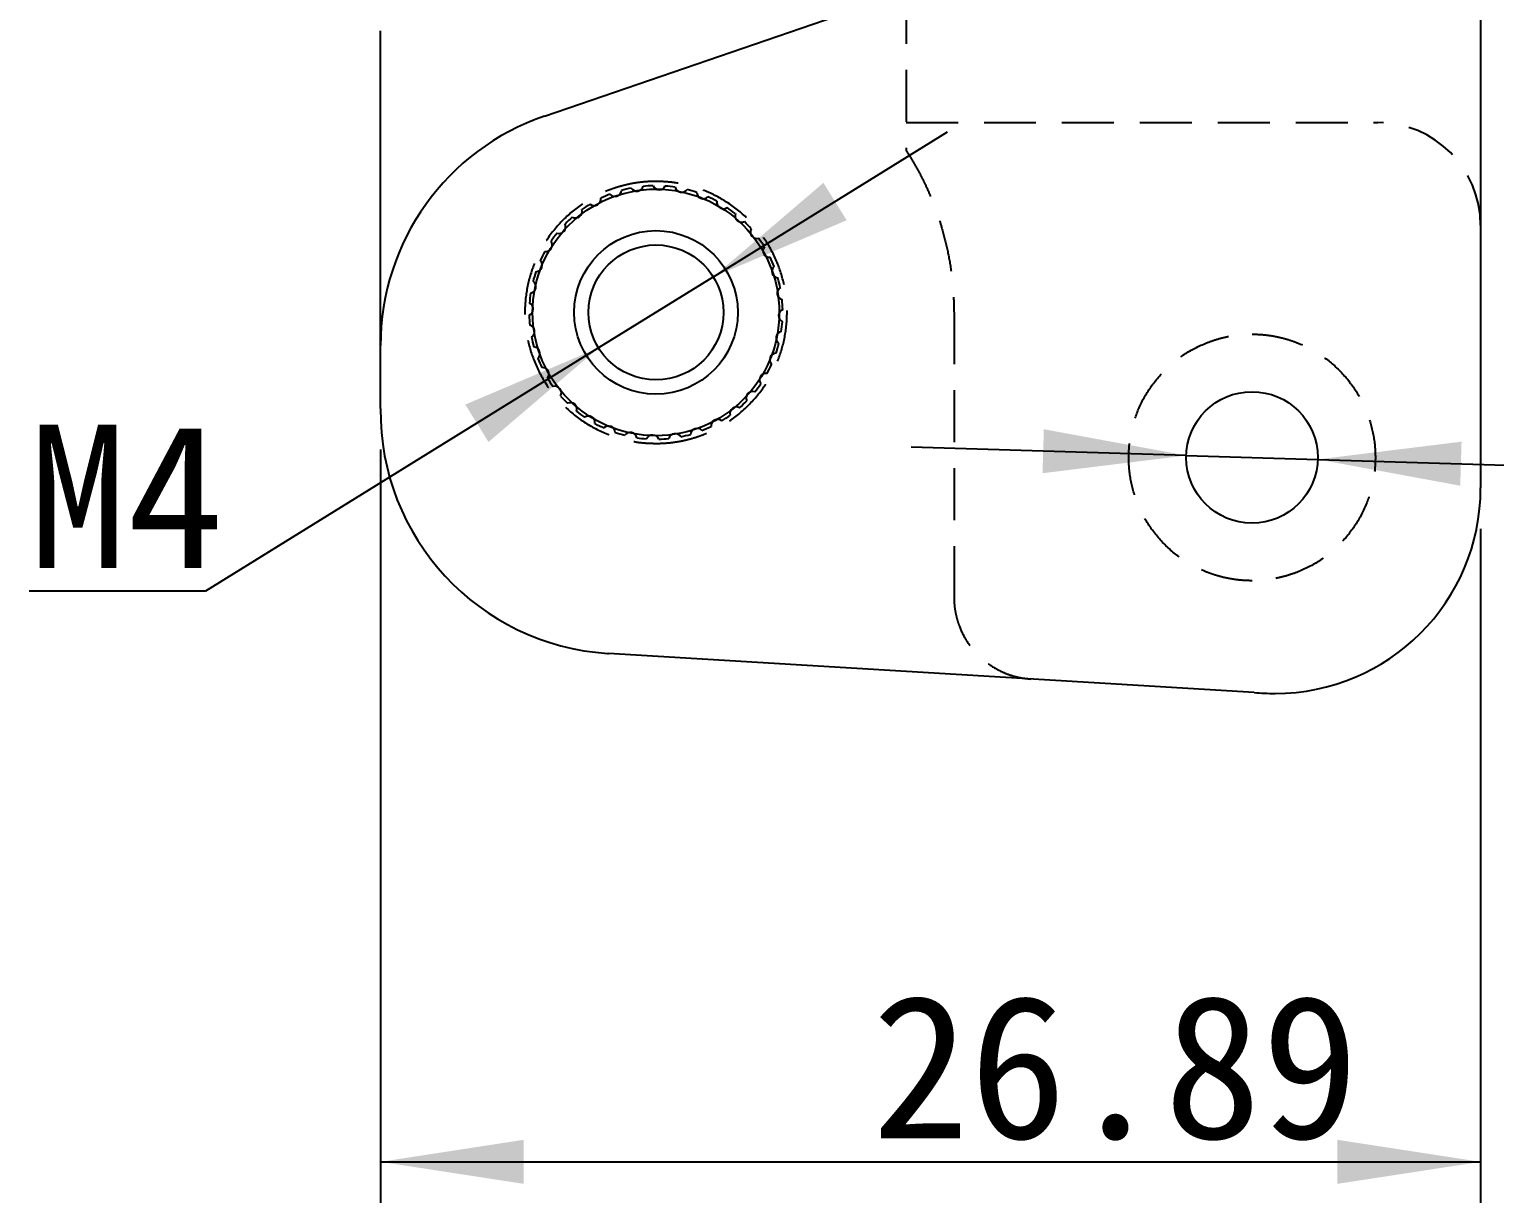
# Model space of a CAD drawing. Extents: x 2 to 295, y 1 to 209.
# Drawn here: x 160.74 to 196.57, y 93.06 to 121.77 of the extents above; entities that cross this region are included whole.
import ezdxf

# ---------------------------------------------------------------- set-up
doc = ezdxf.new("R2010")
doc.units = 0
for name, pattern in [('SLD-中心线', [34.29, 30.48, -1.27, 1.27, -1.27]), ('SLD-实线', [0]), ('SLD-虚线', [1.905, 1.27, -0.635])]:
    doc.linetypes.add(name, pattern=pattern)
doc.layers.get('0').update_dxf_attribs({"linetype": 'CONTINUOUS'})
doc.layers.add('DIM', color=5, linetype='SLD-实线')
doc.styles.add('SLDTEXTSTYLE11', font='', dxfattribs={"width": 0.67})
doc.styles.add('SLDTEXTSTYLE12', font='')
doc.styles.get('SLDTEXTSTYLE11').set_extended_font_data('宋体')
doc.styles.get('SLDTEXTSTYLE12').set_extended_font_data('宋体')
doc.dimstyles.new('SLDDIMSTYLE3', dxfattribs={"dimtxt": 3.5, "dimasz": 3.5, "dimexe": 0, "dimexo": 0.0625, "dimgap": 0.875, "dimtad": 0, "dimtih": 1, "dimtoh": 1, "dimrnd": 1e-09, "dimzin": 12, "dimdsep": 46, "dimtxsty": 'SLDTEXTSTYLE11', "dimsah": 1, "dimcen": 0, "dimadec": 0, "dimazin": 0, "dimtfac": 1, "dimtmove": 0, "dimatfit": 3, "dimfxl": 0, "dimtolj": 1, "dimtzin": 12, "dimarcsym": 0})
doc.dimstyles.new('SLDDIMSTYLE4', dxfattribs={"dimtxt": 3.5, "dimasz": 3.5, "dimexe": 0, "dimexo": 0.0625, "dimgap": 0.875, "dimtad": 2, "dimrnd": 1e-09, "dimzin": 12, "dimdsep": 46, "dimtxsty": 'SLDTEXTSTYLE11', "dimsah": 1, "dimcen": 0.09, "dimadec": 0, "dimazin": 0, "dimtfac": 1, "dimtofl": 0, "dimtmove": 0, "dimatfit": 3, "dimfxl": 0, "dimtolj": 1, "dimtzin": 12, "dimarcsym": 0})
doc.dimstyles.new('SLDDIMSTYLE5', dxfattribs={"dimtxt": 3.5, "dimasz": 3.5, "dimexe": 0, "dimexo": 0.0625, "dimgap": 0.875, "dimtad": 0, "dimtih": 1, "dimtoh": 1, "dimrnd": 1e-09, "dimzin": 12, "dimdsep": 46, "dimtxsty": 'SLDTEXTSTYLE11', "dimsah": 1, "dimcen": 0, "dimadec": 0, "dimazin": 0, "dimtfac": 1, "dimtmove": 0, "dimatfit": 3, "dimfxl": 0, "dimtolj": 1, "dimtzin": 12, "dimarcsym": 0})

# ---------------------------------------------------------------- blocks, each defined once
blk = doc.blocks.new('_D_7')
at = {"layer": 'DIM'}
for p, q in [((169.33, 111.487), (169.33, 93.064)), ((196.224, 109.546), (196.224, 93.064)), ((169.33, 94.064), (196.224, 94.064))]:
    blk.add_line(p, q, dxfattribs=at)
for points in [[(169.33, 94.064), (172.83, 93.526), (172.83, 94.603)], [(196.224, 94.064), (192.724, 94.603), (192.724, 93.526)]]:
    blk.add_solid(points, dxfattribs=at)
at = {"layer": 'DIM', "insert": (181.343, 98.137), "char_height": 3.5, "attachment_point": 1, "style": 'SLDTEXTSTYLE12'}
blk.add_mtext('26.89', dxfattribs=at)
blk = doc.blocks.new('_D_8')
at = {"layer": 'DIM'}
for p, q in [((177.466, 115.709), (183.188, 119.254)), ((177.466, 115.709), (174.661, 113.972)), ((174.661, 113.972), (165.053, 108.02)), ((165.053, 108.02), (160.743, 108.02))]:
    blk.add_line(p, q, dxfattribs=at)
for points in [[(177.466, 115.709), (180.725, 117.095), (180.158, 118.01)], [(174.661, 113.972), (171.402, 112.586), (171.969, 111.671)]]:
    blk.add_solid(points, dxfattribs=at)
at = {"layer": 'DIM', "insert": (160.743, 112.093), "char_height": 3.5, "attachment_point": 1, "style": 'SLDTEXTSTYLE12'}
blk.add_mtext('M4', dxfattribs=at)
blk = doc.blocks.new('_D_11')
at = {"layer": 'DIM'}
for p, q in [((189.029, 111.341), (182.301, 111.542)), ((189.029, 111.341), (192.243, 111.245)), ((192.243, 111.245), (200.244, 111.006)), ((200.244, 111.006), (211.146, 111.006))]:
    blk.add_line(p, q, dxfattribs=at)
for points in [[(189.029, 111.341), (185.546, 111.983), (185.514, 110.907)], [(192.243, 111.245), (195.726, 110.602), (195.758, 111.679)]]:
    blk.add_solid(points, dxfattribs=at)
at = {"layer": 'DIM', "char_height": 3.5, "attachment_point": 1, "style": 'SLDTEXTSTYLE12'}
for s, insert in [('%%c', (201.832, 115.079)), ('3.22', (205.702, 115.079))]:
    blk.add_mtext(s, dxfattribs=dict(at, insert=insert))

msp = doc.modelspace()

# ---------------------------------------------------------------- linework, layer by layer
at = {"color": 7, "linetype": 'SLD-实线'}
for p, q in [((196.224, 139.325), (196.224, 110.546)), ((173.335, 119.642), (182.181, 122.679)), ((169.33, 112.487), (169.33, 114.034)), ((190.685, 105.543), (174.902, 106.5))]:
    msp.add_line(p, q, dxfattribs=at)
at = {"color": 7, "linetype": 'SLD-虚线'}
for p, q in [((182.181, 122.679), (182.181, 118.799)), ((182.179, 119.484), (193.711, 119.484)), ((183.35, 114.841), (183.35, 107.879))]:
    msp.add_line(p, q, dxfattribs=at)
at = {"color": 7, "linetype": 'SLD-中心线'}
msp.add_line((169.33, 112.487), (169.33, 121.728), dxfattribs=at)
at = {"color": 7, "linetype": 'SLD-实线'}
for centre, radius in [((176.063, 114.84), 3.015), ((176.063, 114.84), 2), ((176.063, 114.84), 1.65), ((190.636, 111.293), 1.608)]:
    msp.add_circle(centre, radius, dxfattribs=at)
for centre, radius, start, end in [((175.26, 114.034), 5.93, 108.9475, 180), ((176.063, 114.84), 3.1, 101.2587, 105.7867), ((175.595, 117.966), 0.161, 211.8474, 345.1979), ((176.063, 114.84), 3.1, 91.2587, 95.7867), ((176.145, 118), 0.161, 201.8474, 335.1979), ((176.063, 114.84), 3.1, 81.2587, 85.7867), ((176.692, 117.938), 0.161, 191.8474, 325.1979), ((174.554, 117.617), 0.161, 231.8474, 5.1979), ((176.063, 114.84), 3.1, 111.2587, 115.7867), ((175.059, 117.837), 0.161, 221.8474, 355.1979), ((176.063, 114.84), 3.1, 71.2587, 75.7867), ((177.221, 117.781), 0.161, 181.8474, 315.1979), ((176.063, 114.84), 3.1, 61.2587, 65.7867), ((177.714, 117.536), 0.161, 171.8474, 305.1979), ((176.063, 114.84), 3.1, 131.2587, 135.7867), ((174.095, 117.313), 0.161, 241.8474, 15.1979), ((176.063, 114.84), 3.1, 121.2587, 125.7867), ((176.063, 114.84), 3.1, 51.2587, 55.7867), ((178.157, 117.208), 0.161, 161.8474, 295.1979), ((173.696, 116.934), 0.161, 251.8474, 25.1979), ((176.063, 114.84), 3.1, 41.2587, 45.7867), ((178.536, 116.809), 0.161, 151.8474, 285.1979), ((173.368, 116.491), 0.161, 261.8474, 35.1979), ((176.063, 114.84), 3.1, 141.2587, 145.7867), ((176.063, 114.84), 3.1, 31.2587, 35.7867), ((178.84, 116.349), 0.161, 141.8474, 275.1979), ((173.123, 115.998), 0.161, 271.8474, 45.1979), ((176.063, 114.84), 3.1, 151.2587, 155.7867), ((176.063, 114.84), 3.1, 21.2587, 25.7867), ((176.063, 114.84), 3.1, 161.2587, 165.7867), ((179.06, 115.844), 0.161, 131.8474, 265.1979), ((172.966, 115.469), 0.161, 281.8474, 55.1979), ((179.189, 115.309), 0.161, 121.8474, 255.1979), ((176.063, 114.84), 3.1, 11.2587, 15.7867), ((172.904, 114.922), 0.161, 291.8474, 65.1979), ((176.063, 114.84), 3.1, 171.2587, 175.7867), ((176.063, 114.84), 3.1, 1.2587, 5.7867), ((176.063, 114.84), 3.1, 181.2587, 185.7867), ((179.223, 114.759), 0.161, 111.8474, 245.1979), ((172.938, 114.372), 0.161, 301.8474, 75.1979), ((179.161, 114.212), 0.161, 101.8474, 235.1979), ((176.063, 114.84), 3.1, 351.2587, 355.7867), ((176.063, 114.84), 3.1, 191.2587, 195.7867), ((173.067, 113.836), 0.161, 311.8474, 85.1979), ((176.063, 114.84), 3.1, 341.2587, 345.7867), ((176.063, 114.84), 3.1, 201.2587, 205.7867), ((176.063, 114.84), 3.1, 331.2587, 335.7867), ((179.004, 113.683), 0.161, 91.8474, 225.1979), ((173.287, 113.331), 0.161, 321.8474, 95.1979), ((176.063, 114.84), 3.1, 211.2587, 215.7867), ((178.759, 113.19), 0.161, 81.8474, 215.1979), ((173.591, 112.872), 0.161, 331.8474, 105.1979), ((178.431, 112.747), 0.161, 71.8474, 205.1979), ((176.063, 114.84), 3.1, 321.2587, 325.7867), ((176.063, 114.84), 3.1, 221.2587, 225.7867), ((173.97, 112.473), 0.161, 341.8474, 115.1979), ((178.032, 112.368), 0.161, 61.8474, 195.1979), ((176.063, 114.84), 3.1, 311.2587, 315.7867), ((175.261, 112.42), 5.931, 179.3582, 266.3322), ((176.063, 114.84), 3.1, 231.2587, 235.7867), ((174.413, 112.145), 0.161, 351.8474, 125.1979), ((177.572, 112.064), 0.161, 51.8474, 185.1979), ((176.063, 114.84), 3.1, 301.2587, 305.7867), ((176.063, 114.84), 3.1, 241.2587, 245.7867), ((174.906, 111.9), 0.161, 1.8474, 135.1979), ((176.063, 114.84), 3.1, 251.2587, 255.7867), ((175.435, 111.743), 0.161, 11.8474, 145.1979), ((176.063, 114.84), 3.1, 261.2587, 265.7867), ((175.982, 111.681), 0.161, 21.8474, 155.1979), ((176.532, 111.715), 0.161, 31.8474, 165.1979), ((176.063, 114.84), 3.1, 281.2587, 285.7867), ((177.067, 111.844), 0.161, 41.8474, 175.1979), ((176.063, 114.84), 3.1, 291.2587, 295.7867), ((176.063, 114.84), 3.1, 271.2587, 275.7867), ((191.199, 110.546), 5.025, 270, 0)]:
    msp.add_arc(centre, radius, start, end, dxfattribs=at)
at = {"color": 7, "linetype": 'SLD-虚线'}
msp.add_arc((193.711, 116.971), 2.513, 0, 90, dxfattribs=at)
for points, knots in [([(182.181, 118.799), (182.228, 118.725), (182.321, 118.577), (182.451, 118.35), (182.573, 118.119), (182.686, 117.884), (182.791, 117.645), (182.887, 117.402), (182.974, 117.155), (183.079, 116.821), (183.188, 116.399), (183.281, 115.884), (183.339, 115.364), (183.346, 115.016), (183.35, 114.841)], [0, 0, 0, 0, 0.062774, 0.12531, 0.187687, 0.249987, 0.312292, 0.374681, 0.437237, 0.500039, 0.62533, 0.749987, 0.874661, 1, 1, 1, 1]), ([(176.063, 118.044), (176.006, 118.044), (175.89, 118.042), (175.718, 118.028), (175.547, 118.005), (175.379, 117.972), (175.212, 117.931), (175.046, 117.88), (174.734, 117.766), (174.291, 117.538), (173.783, 117.121), (173.366, 116.613), (173.072, 116.043), (172.897, 115.445), (172.841, 114.841), (172.896, 114.236), (173.072, 113.638), (173.366, 113.068), (173.782, 112.56), (174.291, 112.143), (174.772, 111.895), (175.169, 111.759), (175.462, 111.688), (175.761, 111.644), (175.962, 111.639), (176.063, 111.636)], [0, 0, 0, 0, 0.017281, 0.034439, 0.051523, 0.068583, 0.085672, 0.102838, 0.120131, 0.185083, 0.250089, 0.315041, 0.380046, 0.440004, 0.500014, 0.559972, 0.619983, 0.684935, 0.74994, 0.814892, 0.879897, 0.910048, 0.939936, 0.969829, 1, 1, 1, 1]), ([(176.063, 111.636), (176.121, 111.637), (176.237, 111.639), (176.409, 111.653), (176.579, 111.676), (176.748, 111.708), (176.915, 111.75), (177.08, 111.8), (177.393, 111.915), (177.836, 112.143), (178.344, 112.559), (178.761, 113.068), (179.055, 113.638), (179.23, 114.236), (179.286, 114.84), (179.23, 115.444), (179.055, 116.043), (178.761, 116.612), (178.344, 117.121), (177.836, 117.538), (177.355, 117.786), (176.958, 117.922), (176.665, 117.993), (176.366, 118.036), (176.165, 118.042), (176.063, 118.044)], [0, 0, 0, 0, 0.017281, 0.034439, 0.051523, 0.068583, 0.085672, 0.102838, 0.120131, 0.185083, 0.250089, 0.315041, 0.380046, 0.440004, 0.500014, 0.559972, 0.619983, 0.684935, 0.74994, 0.814892, 0.879897, 0.910048, 0.939936, 0.969829, 1, 1, 1, 1]), ([(190.636, 108.278), (190.581, 108.279), (190.473, 108.28), (190.311, 108.294), (190.15, 108.315), (189.992, 108.346), (189.834, 108.384), (189.679, 108.432), (189.384, 108.54), (188.968, 108.754), (188.49, 109.146), (188.097, 109.625), (187.821, 110.161), (187.656, 110.724), (187.603, 111.293), (187.656, 111.861), (187.821, 112.424), (188.097, 112.96), (188.489, 113.439), (188.968, 113.831), (189.421, 114.064), (189.794, 114.193), (190.07, 114.259), (190.351, 114.3), (190.541, 114.305), (190.636, 114.308)], [0, 0, 0, 0, 0.01728, 0.034438, 0.051522, 0.068583, 0.085671, 0.102837, 0.120131, 0.185082, 0.250089, 0.315039, 0.380046, 0.440002, 0.500014, 0.55997, 0.619983, 0.684933, 0.74994, 0.81489, 0.879897, 0.910048, 0.939935, 0.969829, 1, 1, 1, 1]), ([(190.636, 114.308), (190.69, 114.307), (190.799, 114.305), (190.961, 114.292), (191.121, 114.27), (191.28, 114.24), (191.437, 114.201), (191.593, 114.154), (191.887, 114.046), (192.304, 113.831), (192.782, 113.439), (193.175, 112.96), (193.451, 112.424), (193.616, 111.861), (193.668, 111.293), (193.616, 110.724), (193.451, 110.162), (193.175, 109.625), (192.782, 109.147), (192.304, 108.754), (191.851, 108.521), (191.478, 108.393), (191.202, 108.327), (190.921, 108.285), (190.731, 108.28), (190.636, 108.278)], [0, 0, 0, 0, 0.01728, 0.034438, 0.051522, 0.068583, 0.085671, 0.102837, 0.120131, 0.185082, 0.250089, 0.315039, 0.380046, 0.440002, 0.500014, 0.55997, 0.619983, 0.684933, 0.74994, 0.81489, 0.879897, 0.910048, 0.939935, 0.969829, 1, 1, 1, 1]), ([(183.35, 107.879), (183.351, 107.83), (183.353, 107.733), (183.369, 107.587), (183.395, 107.444), (183.432, 107.303), (183.506, 107.086), (183.644, 106.805), (183.887, 106.493), (184.184, 106.232), (184.484, 106.061), (184.758, 105.956), (184.995, 105.896), (185.157, 105.881), (185.238, 105.873)], [0, 0, 0, 0, 0.04842, 0.096469, 0.144402, 0.192479, 0.240955, 0.370414, 0.500046, 0.629504, 0.759136, 0.839585, 0.919473, 1, 1, 1, 1])]:
    msp.add_open_spline(points, degree=3, knots=knots, dxfattribs=at)
at = {"color": 7, "linetype": 'SLD-实线'}
for points in [[(174.882, 106.501), (174.889, 106.501), (174.896, 106.501), (174.902, 106.5)], [(190.685, 105.543), (190.856, 105.528), (191.027, 105.521), (191.199, 105.521)]]:
    msp.add_open_spline(points, degree=3, dxfattribs=at)

# ---------------------------------------------------------------- dimensions: what is measured, and where the dimension line sits
at = {"layer": 'DIM'}
dim = msp.add_diameter_dim_2p(p1=(174.661, 113.972), p2=(177.466, 115.709), text='M4', dimstyle='SLDDIMSTYLE5', override={"dimpost": '<>'}, dxfattribs=at)
dim.commit()
dim.dimension.update_dxf_attribs({"geometry": '_D_8', "text_midpoint": (162.104, 110.057), "dimtype": 163})
dim = msp.add_diameter_dim_2p(p1=(192.243, 111.245), p2=(189.029, 111.341), dimstyle='SLDDIMSTYLE3', dxfattribs=at)
dim.commit()
dim.dimension.update_dxf_attribs({"geometry": '_D_11', "text_midpoint": (206.489, 113.543), "dimtype": 163})
dim = msp.add_linear_dim(base=(196.224, 94.064), p1=(169.33, 112.487), p2=(196.224, 110.546), dimstyle='SLDDIMSTYLE4', dxfattribs=at)
dim.commit()
dim.dimension.update_dxf_attribs({"geometry": '_D_7', "text_midpoint": (184.746, 94.064), "dimtype": 160})

doc.saveas('drawing.dxf')
